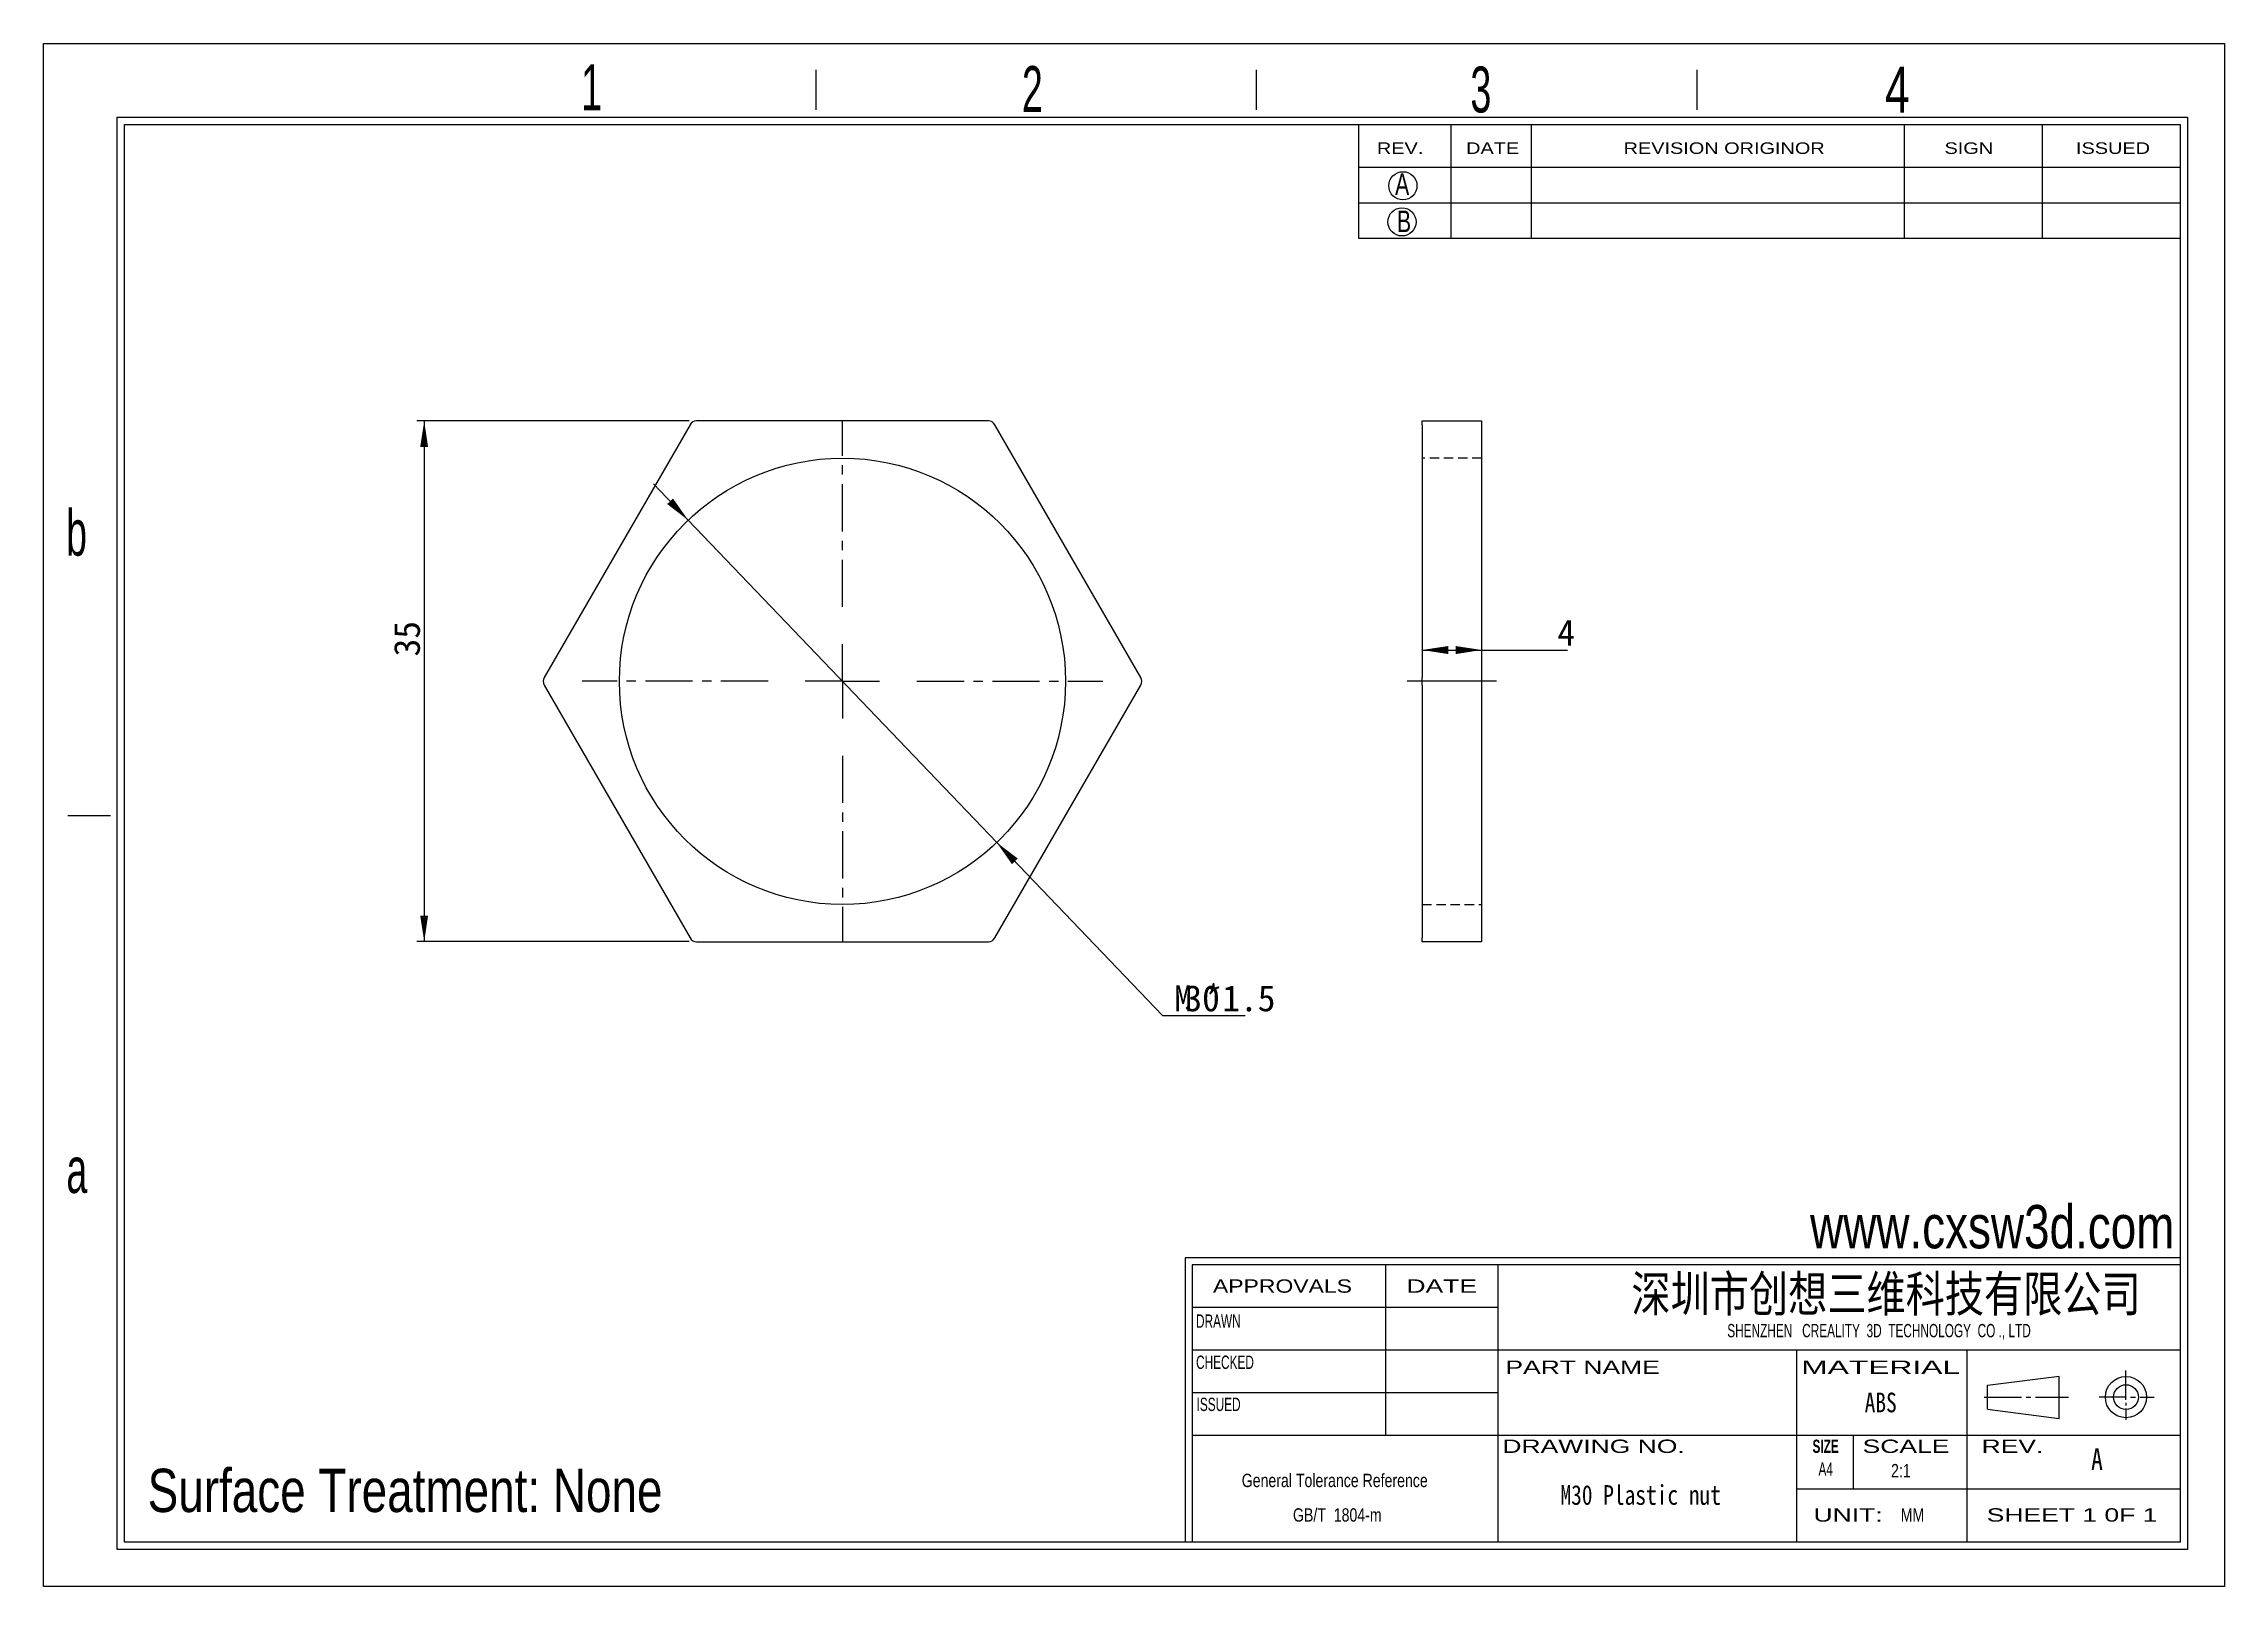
# Model space of a CAD drawing. Extents: x 1 to 148, y 1 to 104.
import ezdxf

# ---------------------------------------------------------------- set-up
doc = ezdxf.new("R2010")
doc.units = 0
doc.header["$LTSCALE"] = 0.5
for name, pattern in [('SLD-中心线', [34.29, 30.48, -1.27, 1.27, -1.27]), ('SLD-实线', [0]), ('SLD-点画线', [10.16, 6.35, -1.27, 1.27, -1.27]), ('SLD-虚线', [1.905, 1.27, -0.635])]:
    doc.linetypes.add(name, pattern=pattern)
doc.layers.get('0').update_dxf_attribs({"linetype": 'CONTINUOUS'})
for name, color, linetype in [('DIM', 5, 'SLD-实线'), ('SLD-0', 179, 'SLD-实线'), ('中心线', 1, 'SLD-点画线')]:
    doc.layers.add(name, color=color, linetype=linetype)
doc.styles.add('SLDTEXTSTYLE0', font='arial.ttf', dxfattribs={"width": 0.7584})
doc.styles.add('SLDTEXTSTYLE1', font='arial.ttf', dxfattribs={"width": 0.63516})
doc.styles.add('SLDTEXTSTYLE10', font='', dxfattribs={"width": 0.8})
doc.styles.add('SLDTEXTSTYLE11', font='', dxfattribs={"width": 0.67})
doc.styles.add('SLDTEXTSTYLE12', font='')
doc.styles.add('SLDTEXTSTYLE2', font='GOTHIC.TTF', dxfattribs={"width": 0.7304})
doc.styles.add('SLDTEXTSTYLE3', font='GOTHIC.TTF', dxfattribs={"width": 0.61171})
doc.styles.add('SLDTEXTSTYLE4', font='arialbd.ttf', dxfattribs={"width": 0.63516})
doc.styles.add('SLDTEXTSTYLE5', font='arial.ttf', dxfattribs={"width": 1.422})
doc.styles.add('SLDTEXTSTYLE6', font='arial.ttf', dxfattribs={"width": 1.2324})
doc.styles.add('SLDTEXTSTYLE7', font='arial.ttf', dxfattribs={"width": 1.7064})
doc.styles.add('SLDTEXTSTYLE8', font='', dxfattribs={"width": 0.8, "bigfont": 'bigfont'})
doc.styles.add('SLDTEXTSTYLE9', font='', dxfattribs={"width": 0.8})
doc.styles.get('SLDTEXTSTYLE10').set_extended_font_data('宋体', bold=True)
doc.styles.get('SLDTEXTSTYLE11').set_extended_font_data('宋体')
doc.styles.get('SLDTEXTSTYLE12').set_extended_font_data('宋体')
doc.styles.get('SLDTEXTSTYLE8').set_extended_font_data('宋体', bold=True)
doc.styles.get('SLDTEXTSTYLE9').set_extended_font_data('宋体')
doc.dimstyles.new('SLDDIMSTYLE0', dxfattribs={"dimtxt": 1.75, "dimasz": 1.75, "dimexe": 0, "dimexo": 0.0625, "dimgap": 0.4375, "dimtad": 2, "dimrnd": 1e-09, "dimzin": 12, "dimdsep": 46, "dimtxsty": 'SLDTEXTSTYLE11', "dimsah": 1, "dimcen": 0.09, "dimadec": 0, "dimazin": 0, "dimtfac": 1, "dimtofl": 0, "dimtmove": 0, "dimatfit": 3, "dimfxl": 0, "dimtolj": 1, "dimtzin": 12, "dimarcsym": 0})
doc.dimstyles.new('SLDDIMSTYLE1', dxfattribs={"dimtxt": 1.75, "dimasz": 1.75, "dimexe": 0, "dimexo": 0.0625, "dimgap": 0.4375, "dimtad": 0, "dimtih": 1, "dimtoh": 1, "dimrnd": 1e-09, "dimzin": 12, "dimdsep": 46, "dimtxsty": 'SLDTEXTSTYLE11', "dimsah": 1, "dimcen": 0, "dimadec": 0, "dimazin": 0, "dimtfac": 1, "dimtmove": 0, "dimatfit": 3, "dimfxl": 0, "dimtolj": 1, "dimtzin": 12, "dimarcsym": 0})
doc.dimstyles.new('SLDDIMSTYLE2', dxfattribs={"dimtxt": 1.75, "dimasz": 1.75, "dimexe": 0, "dimexo": 0.0625, "dimgap": 0.4375, "dimtad": 2, "dimrnd": 1e-09, "dimzin": 12, "dimdsep": 46, "dimtxsty": 'SLDTEXTSTYLE11', "dimsah": 1, "dimcen": 0.09, "dimadec": 0, "dimazin": 0, "dimtfac": 1, "dimtmove": 0, "dimatfit": 0, "dimfxl": 0, "dimtolj": 1, "dimtzin": 12, "dimarcsym": 0})

# ---------------------------------------------------------------- blocks, each defined once
blk = doc.blocks.new('SW_NOTE_0')
at = {"layer": 'SLD-0', "color": 0, "char_height": 0.8963, "attachment_point": 2, "style": 'SLDTEXTSTYLE0'}
for s, insert in [('General Tolerance Reference ', (6.51, 1.16)), (' GB/T  1804-m', (6.55, -1.16))]:
    blk.add_mtext(s, dxfattribs=dict(at, insert=insert))
blk = doc.blocks.new('_D')
at = {"layer": 'DIM'}
for p, q in [((44.31, 78.98), (26, 78.98)), ((26.5, 78.98), (26.5, 43.98)), ((44.31, 43.98), (26, 43.98))]:
    blk.add_line(p, q, dxfattribs=at)
for points in [[(26.5, 78.98), (26.23, 77.23), (26.76, 77.23)], [(26.5, 43.98), (26.76, 45.73), (26.23, 45.73)]]:
    blk.add_solid(points, dxfattribs=at)
at = {"layer": 'DIM', "insert": (24.46, 63.15), "char_height": 1.75, "attachment_point": 1, "rotation": 90, "style": 'SLDTEXTSTYLE12'}
blk.add_mtext('35', dxfattribs=at)
blk = doc.blocks.new('_D_1')
at = {"layer": 'DIM'}
for p, q in [((44.25, 72.31), (41.92, 74.74)), ((44.25, 72.31), (65, 50.64)), ((65, 50.64), (76.15, 39.01)), ((76.15, 39.01), (81.71, 39.01))]:
    blk.add_line(p, q, dxfattribs=at)
for points in [[(44.25, 72.31), (43.23, 73.76), (42.84, 73.39)], [(65, 50.64), (66.02, 49.19), (66.41, 49.57)]]:
    blk.add_solid(points, dxfattribs=at)
at = {"layer": 'DIM', "char_height": 1.75, "attachment_point": 1, "style": 'SLDTEXTSTYLE12'}
for s, insert in [('*1.5', (78.98, 41.05)), ('M', (76.94, 41.05)), ('30', (77.62, 41.05))]:
    blk.add_mtext(s, dxfattribs=dict(at, insert=insert))
blk = doc.blocks.new('SW_CENTERMARKSYMBOL_0')
at = {"layer": '中心线', "color": 0}
for p, q in [((0, 5), (0, 17.5)), ((0, 0), (0, 2.5)), ((-5, 0), (-17.5, 0)), ((0, 0), (-2.5, 0)), ((0, 0), (0, -2.5)), ((0, 0), (2.5, 0)), ((5, 0), (17.5, 0)), ((0, -5), (0, -17.5))]:
    blk.add_line(p, q, dxfattribs=at)
blk = doc.blocks.new('_D_2')
at = {"layer": 'DIM'}
for p, q in [((93.61, 63.58), (97.61, 63.58)), ((97.61, 63.58), (103.38, 63.58))]:
    blk.add_line(p, q, dxfattribs=at)
for points in [[(93.61, 63.58), (95.36, 63.31), (95.36, 63.85)], [(97.61, 63.58), (95.86, 63.85), (95.86, 63.31)]]:
    blk.add_solid(points, dxfattribs=at)
at = {"layer": 'DIM', "insert": (102.7, 65.62), "char_height": 1.75, "attachment_point": 1, "style": 'SLDTEXTSTYLE12'}
blk.add_mtext('4', dxfattribs=at)

msp = doc.modelspace()

# ---------------------------------------------------------------- linework, layer by layer
at = {"color": 7, "linetype": 'SLD-实线'}
for p, q in [((44.377, 78.727), (34.562, 61.727)), ((64.44, 78.977), (44.81, 78.977)), ((74.688, 61.727), (64.873, 78.727)), ((93.608, 78.977), (97.608, 78.977)), ((93.608, 78.727), (93.608, 78.977)), ((93.608, 78.727), (93.608, 61.727)), ((97.608, 78.977), (97.608, 78.727)), ((97.608, 78.727), (97.608, 61.727)), ((93.608, 61.227), (93.608, 61.727)), ((97.608, 61.727), (97.608, 61.227)), ((34.562, 61.227), (44.377, 44.227)), ((64.873, 44.227), (74.688, 61.227)), ((93.608, 61.227), (93.608, 44.227)), ((97.608, 61.227), (97.608, 44.227)), ((93.608, 43.977), (93.608, 44.227)), ((97.608, 44.227), (97.608, 43.977)), ((44.81, 43.977), (64.44, 43.977)), ((97.608, 43.977), (93.608, 43.977))]:
    msp.add_line(p, q, dxfattribs=at)
at = {"color": 7, "linetype": 'SLD-虚线'}
for p, q in [((97.608, 76.477), (93.608, 76.477)), ((93.608, 46.477), (97.608, 46.477))]:
    msp.add_line(p, q, dxfattribs=at)
at = {"color": 7, "linetype": 'SLD-实线'}
msp.add_circle((54.625, 61.477), 15, dxfattribs=at)
for centre, start, end in [((44.81, 78.477), 90, 150), ((64.44, 78.477), 30, 90), ((34.995, 61.477), 150, 210), ((74.255, 61.477), 330, 30), ((44.81, 44.477), 210, 270), ((64.44, 44.477), 270, 330)]:
    msp.add_arc(centre, 0.5, start, end, dxfattribs=at)
at = {"layer": 'SLD-0'}
for p, q in [((0.906, 104.337), (147.553, 104.337)), ((0.906, 0.647), (0.906, 104.337)), ((147.553, 104.337), (147.553, 0.647)), ((6.337, 3.609), (6.337, 98.905)), ((6.337, 98.905), (144.591, 98.905)), ((126.009, 98.905), (126.009, 91.257)), ((135.3, 98.905), (135.3, 91.257)), ((144.591, 98.905), (144.591, 3.609)), ((144.591, 3.609), (6.337, 3.609)), ((147.553, 0.647), (0.906, 0.647))]:
    msp.add_line(p, q, dxfattribs=at)
at = {"layer": 'SLD-0', "color": 6, "linetype": 'SLD-实线'}
for p, q in [((52.851, 99.893), (52.851, 102.585)), ((82.476, 99.893), (82.476, 102.585)), ((112.102, 99.893), (112.102, 102.585)), ((5.844, 3.116), (5.844, 99.399)), ((5.844, 99.399), (145.084, 99.399)), ((145.084, 99.399), (145.084, 3.116)), ((5.402, 52.426), (2.534, 52.426)), ((145.084, 3.116), (5.844, 3.116))]:
    msp.add_line(p, q, dxfattribs=at)
at = {"layer": 'SLD-0', "color": 179, "linetype": 'SLD-实线'}
for p, q in [((89.329, 98.905), (89.329, 91.257)), ((95.525, 98.905), (95.525, 91.257)), ((100.943, 98.905), (100.943, 91.257)), ((89.329, 96.037), (144.591, 96.037)), ((89.329, 93.647), (144.591, 93.647)), ((89.329, 91.257), (144.591, 91.257)), ((144.591, 22.731), (77.665, 22.731)), ((77.665, 22.731), (77.665, 3.609)), ((144.591, 22.253), (78.143, 22.253)), ((78.143, 22.253), (78.143, 3.609)), ((91.14, 22.253), (91.14, 10.78)), ((98.699, 22.253), (98.699, 3.609)), ((98.699, 19.385), (78.143, 19.385)), ((144.591, 16.517), (78.143, 16.517)), ((118.776, 16.517), (118.776, 3.609)), ((130.249, 3.609), (130.249, 16.517)), ((131.628, 14.177), (136.444, 14.769)), ((136.444, 11.923), (136.444, 14.769)), ((140.935, 13.175), (140.935, 15.158)), ((98.699, 13.648), (78.143, 13.648)), ((131.393, 13.366), (133.915, 13.366)), ((131.628, 12.553), (131.628, 14.177)), ((134.23, 13.366), (134.546, 13.366)), ((134.861, 13.366), (137.068, 13.366)), ((140.935, 13.366), (139.134, 13.366)), ((141.25, 13.366), (141.565, 13.366)), ((141.881, 13.366), (142.826, 13.366)), ((131.628, 12.553), (136.444, 11.923)), ((140.935, 12.983), (140.935, 12.792)), ((140.935, 12.6), (140.935, 11.833)), ((144.591, 10.78), (78.143, 10.78)), ((122.601, 10.78), (122.601, 7.195)), ((118.776, 7.195), (144.591, 7.195))]:
    msp.add_line(p, q, dxfattribs=at)
at = {"layer": 'SLD-0'}
for centre in [(92.311, 94.782), (92.25, 92.357)]:
    msp.add_circle(centre, 0.947, dxfattribs=at)
at = {"layer": 'SLD-0', "color": 179, "linetype": 'SLD-实线'}
for radius in [1.386, 0.834]:
    msp.add_circle((140.935, 13.366), radius, dxfattribs=at)
at = {"layer": '中心线', "linetype": 'SLD-中心线'}
msp.add_line((98.608, 61.477), (92.608, 61.477), dxfattribs=at)

# ---------------------------------------------------------------- block references
at = {"layer": 'SLD-0', "color": 179}
msp.add_blockref('SW_NOTE_0', (81.219, 7.055), dxfattribs=at)
at = {"layer": '中心线'}
msp.add_blockref('SW_CENTERMARKSYMBOL_0', (54.625, 61.477), dxfattribs=at)

# ---------------------------------------------------------------- texts
at = {"layer": 'SLD-0'}
for s, insert, char_height, attachment_point, style in [('1', (37.055, 102.949), 3.086, 1, 'SLDTEXTSTYLE3'), ('2', (66.694, 102.828), 3.086, 1, 'SLDTEXTSTYLE3'), ('3', (96.853, 102.797), 3.086, 1, 'SLDTEXTSTYLE3'), ('4', (124.72, 102.793), 3.086, 1, 'SLDTEXTSTYLE2'), ('A', (91.789, 95.626), 1.452, 1, 'SLDTEXTSTYLE2'), ('B', (91.916, 93.119), 1.452, 1, 'SLDTEXTSTYLE2'), ('b', (2.417, 73.01), 3.086, 1, 'SLDTEXTSTYLE3'), ('a', (2.44, 30.176), 3.086, 1, 'SLDTEXTSTYLE3'), ('深圳市创想三维科技有限公司', (124.803, 21.52), 2.41404, 2, 'SLDTEXTSTYLE8'), ('ABS', (124.444, 13.668), 1.3229, 2, 'SLDTEXTSTYLE10'), ('A', (138.589, 9.927), 1.455, 1, 'SLDTEXTSTYLE9'), ('M30 Plastic nut', (108.304, 7.451), 1.32292, 2, 'SLDTEXTSTYLE10')]:
    msp.add_mtext(s, dxfattribs=dict(at, insert=insert, char_height=char_height, attachment_point=attachment_point, style=style))
at = {"layer": 'SLD-0', "color": 179}
for s, insert, char_height, attachment_point, style in [('REV.', (90.564, 97.7), 0.7768, 1, 'SLDTEXTSTYLE6'), ('DATE', (96.563, 97.7), 0.7768, 1, 'SLDTEXTSTYLE6'), ('REVISION ORIGINOR', (107.154, 97.7), 0.77682, 1, 'SLDTEXTSTYLE6'), ('SIGN', (128.733, 97.7), 0.7768, 1, 'SLDTEXTSTYLE6'), ('ISSUED', (137.574, 97.7), 0.7768, 1, 'SLDTEXTSTYLE6'), ('APPROVALS', (84.213, 21.281), 0.8963, 2, 'SLDTEXTSTYLE6'), ('DATE', (94.925, 21.281), 0.8963, 2, 'SLDTEXTSTYLE5'), ('DRAWN', (79.902, 18.926), 0.8963, 2, 'SLDTEXTSTYLE1'), ('SHENZHEN   CREALITY  3D  TECHNOLOGY  CO ., LTD', (124.33, 18.284), 0.89633, 2, 'SLDTEXTSTYLE1'), ('CHECKED', (80.348, 16.157), 0.8963, 2, 'SLDTEXTSTYLE1'), ('PART NAME', (104.397, 15.823), 0.8963, 2, 'SLDTEXTSTYLE5'), ('MATERIAL', (124.44, 15.823), 0.8963, 2, 'SLDTEXTSTYLE7'), ('ISSUED', (79.918, 13.327), 0.8963, 2, 'SLDTEXTSTYLE1'), ('DRAWING NO.', (105.134, 10.511), 0.89633, 2, 'SLDTEXTSTYLE5'), ('SIZE', (120.739, 10.511), 0.8963, 2, 'SLDTEXTSTYLE4'), ('SCALE', (126.144, 10.511), 0.8963, 2, 'SLDTEXTSTYLE5'), ('REV.', (133.305, 10.511), 0.8963, 2, 'SLDTEXTSTYLE5'), ('A4', (120.745, 8.977), 0.8963, 2, 'SLDTEXTSTYLE1'), ('2:1', (125.798, 8.873), 0.8963, 2, 'SLDTEXTSTYLE0'), ('UNIT:', (122.249, 5.895), 0.8963, 2, 'SLDTEXTSTYLE5'), ('MM', (126.58, 5.895), 0.8963, 2, 'SLDTEXTSTYLE0'), ('SHEET 1 0F 1', (137.31, 5.895), 0.89633, 2, 'SLDTEXTSTYLE5')]:
    msp.add_mtext(s, dxfattribs=dict(at, insert=insert, char_height=char_height, attachment_point=attachment_point, style=style))
at = {"layer": 'SLD-0', "color": 5, "char_height": 2.91042, "attachment_point": 1, "style": 'SLDTEXTSTYLE0'}
for s, insert in [('www.cxsw3d.com', (119.694, 26.278)), ('Surface Treatment: None', (7.904, 8.553))]:
    msp.add_mtext(s, dxfattribs=dict(at, insert=insert))

# ---------------------------------------------------------------- dimensions: what is measured, and where the dimension line sits
at = {"layer": 'DIM'}
for base, p1, p2, angle, dimstyle, picture, middle in [((26.495, 43.977), (44.81, 78.977), (44.81, 43.977), 90, 'SLDDIMSTYLE0', '_D', (26.495, 63.829)), ((97.608, 63.581), (93.608, 61.727), (97.608, 61.727), 0, 'SLDDIMSTYLE2', '_D_2', (103.037, 63.581))]:
    dim = msp.add_linear_dim(base=base, p1=p1, p2=p2, angle=angle, dimstyle=dimstyle, dxfattribs=at)
    dim.commit()
    dim.dimension.update_dxf_attribs({"geometry": picture, "text_midpoint": middle, "dimtype": 160})
dim = msp.add_diameter_dim_2p(p1=(65.002, 50.645), p2=(44.249, 72.308), text='M<>*1.5', dimstyle='SLDDIMSTYLE1', override={"dimpost": '<>'}, dxfattribs=at)
dim.commit()
dim.dimension.update_dxf_attribs({"geometry": '_D_1', "text_midpoint": (79.324, 40.028), "dimtype": 163})

doc.saveas('drawing.dxf')
